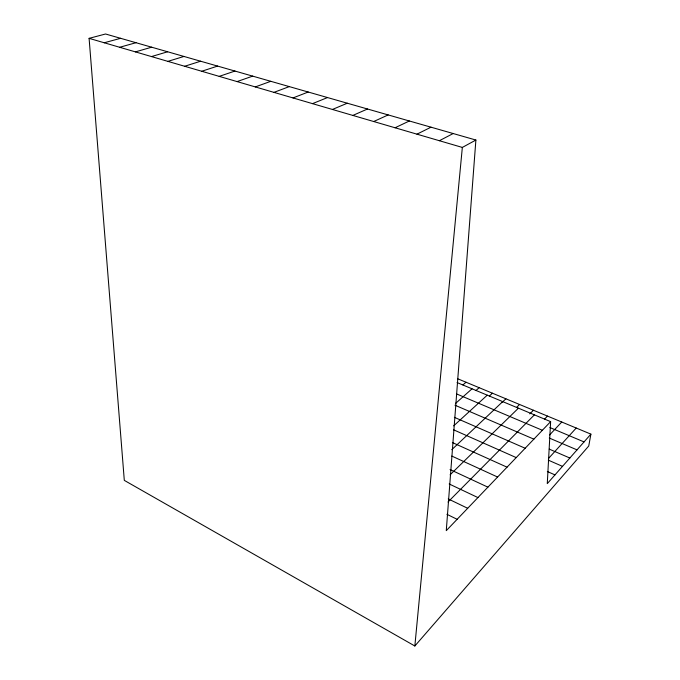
<?xml version="1.0" encoding="UTF-8"?>
<svg xmlns="http://www.w3.org/2000/svg" width="680" height="680" viewBox="0 0 680 680"><rect width="100%" height="100%" fill="white"/><g stroke="black" fill="none" stroke-linecap="round" stroke-linejoin="round"><path stroke-width="1.02" d="M457.062 382.551L550.63 421.634L547.273 483.633L590.903 434.129L457.716 378.777M590.903 434.129L588.744 445.995L414.842 646L124.304 480.377L89.097 38.343L105.553 34L475.889 140.037L446.275 530.646L550.63 421.634M414.842 646L462.34 147.432L475.889 140.037M548.709 458.235L576.223 428.026M549.593 434.945L561.756 422.017M544.612 419.05L547.494 416.083M448.01 502.002L534.395 414.851M529.779 413.89L533.435 410.244M450.083 474.835L518.423 408.187M516.613 407.354L519.571 404.481M451.792 449.684L502.715 401.625M502.154 402.339L505.903 398.803M489.396 395.99L492.43 393.201M453.654 425.875L487.254 395.165M476.068 390.422L479.137 387.685M455.532 403.444L472.039 388.807M462.927 384.931L466.029 382.236M439.373 140.718L453.177 133.535M416.959 134.172L431.001 127.185M395.072 127.772L409.343 120.981M373.702 121.524L388.186 114.92M352.826 115.43L367.506 109.004M332.426 109.463L347.293 103.216M312.494 103.641L327.53 97.554M293.003 97.937L308.201 92.021M273.938 92.37L289.298 86.606M255.298 86.921L270.793 81.311M237.056 81.591L252.688 76.126M219.206 76.372L234.957 71.052M201.739 71.264L217.6 66.079M184.637 66.266L200.608 61.217M167.883 61.37L183.957 56.448M151.478 56.576L167.637 51.773M135.413 51.876L151.648 47.2M119.663 47.277L135.983 42.712M104.227 42.764L120.615 38.309M89.097 38.343L462.34 147.432M549.873 427.533L584.043 441.915M456.535 393.907L542.351 430.278M549.262 438.039L577.023 449.871M454.971 405.203L533.868 439.144M549.262 449.131L569.848 458.022M454.376 417.333L525.156 448.248M548.292 460.139L562.496 466.361M453.552 429.794L516.213 457.589M547.34 471.504L554.973 474.895M452.37 442.544L507.034 467.177M451.826 456.076L497.598 477.037M450.058 469.548L487.9 487.16M449.174 483.964L477.929 497.573M448.239 498.925L467.679 508.283M446.896 514.292L457.13 519.308"/></g></svg>
